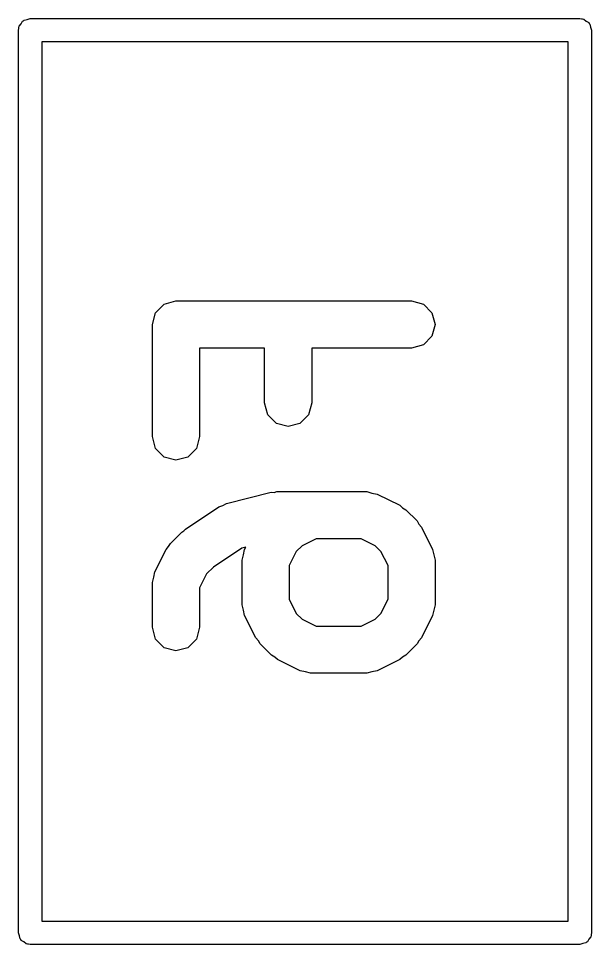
# Model space of a CAD drawing. Extents: x 0.61 to 3.98, y 0.1 to 2.55.
# Drawn here: x 3.1021 to 3.2479, y 1.352 to 1.5879 of the extents above; entities that cross this region are included whole.
import ezdxf

# ---------------------------------------------------------------- set-up
doc = ezdxf.new("R2010")
doc.units = 0
doc.header["$MEASUREMENT"] = 0
doc.layers.add('BLACK', color=7, linetype='CONTINUOUS')

msp = doc.modelspace()

# ---------------------------------------------------------------- linework, layer by layer
at = {"layer": 'BLACK', "linetype": 'CONTINUOUS'}
for p, q in [((3.10352, 1.58756), (3.10428, 1.58769)), ((3.10428, 1.58769), (3.105, 1.58795)), ((3.105, 1.58795), (3.245, 1.58795)), ((3.245, 1.58795), (3.24538, 1.58789)), ((3.24538, 1.58789), (3.24551, 1.58791)), ((3.24551, 1.58791), (3.24563, 1.58784)), ((3.24563, 1.58784), (3.24601, 1.58777)), ((3.24601, 1.58777), (3.2466, 1.58728)), ((3.10205, 1.585), (3.10211, 1.58538)), ((3.10209, 1.58551), (3.10216, 1.58563)), ((3.10211, 1.58538), (3.10209, 1.58551)), ((3.10216, 1.58563), (3.10223, 1.58601)), ((3.10223, 1.58601), (3.10272, 1.5866)), ((3.10272, 1.5866), (3.1031, 1.58726)), ((3.1031, 1.58726), (3.10335, 1.58735)), ((3.10335, 1.58735), (3.10352, 1.58756)), ((3.2466, 1.58728), (3.24726, 1.5869)), ((3.24726, 1.5869), (3.24735, 1.58665)), ((3.24735, 1.58665), (3.24756, 1.58648)), ((3.24756, 1.58648), (3.24769, 1.58572)), ((3.24769, 1.58572), (3.24795, 1.585)), ((3.10205, 1.355), (3.10205, 1.585)), ((3.24795, 1.585), (3.24795, 1.355)), ((3.10795, 1.58205), (3.10795, 1.35795)), ((3.24205, 1.58205), (3.10795, 1.58205)), ((3.24205, 1.35795), (3.24205, 1.58205)), ((3.13695, 1.513), (3.13914, 1.5152)), ((3.13914, 1.5152), (3.14214, 1.516)), ((3.14214, 1.516), (3.20214, 1.516)), ((3.20214, 1.516), (3.20514, 1.5152)), ((3.20514, 1.5152), (3.20734, 1.513)), ((3.13614, 1.51), (3.13695, 1.513)), ((3.20734, 1.513), (3.20814, 1.51)), ((3.13614, 1.48143), (3.13614, 1.51)), ((3.20814, 1.51), (3.20734, 1.507)), ((3.20734, 1.507), (3.20514, 1.5048)), ((3.16471, 1.504), (3.14814, 1.504)), ((3.14814, 1.504), (3.14814, 1.48143)), ((3.16471, 1.49), (3.16471, 1.504)), ((3.20214, 1.504), (3.17671, 1.504)), ((3.17671, 1.504), (3.17671, 1.49)), ((3.20514, 1.5048), (3.20214, 1.504)), ((3.16552, 1.487), (3.16471, 1.49)), ((3.17671, 1.49), (3.17591, 1.487)), ((3.16771, 1.4848), (3.16552, 1.487)), ((3.17591, 1.487), (3.17371, 1.4848)), ((3.17071, 1.484), (3.16771, 1.4848)), ((3.17371, 1.4848), (3.17071, 1.484)), ((3.13695, 1.47843), (3.13614, 1.48143)), ((3.14814, 1.48143), (3.14734, 1.47843)), ((3.13914, 1.47623), (3.13695, 1.47843)), ((3.14734, 1.47843), (3.14514, 1.47623)), ((3.14214, 1.47543), (3.13914, 1.47623)), ((3.14514, 1.47623), (3.14214, 1.47543)), ((3.16714, 1.46724), (3.16786, 1.46743)), ((3.16786, 1.46743), (3.19071, 1.46743)), ((3.19071, 1.46743), (3.19205, 1.46707)), ((3.15497, 1.46439), (3.1664, 1.46725)), ((3.1664, 1.46725), (3.16714, 1.46724)), ((3.19205, 1.46707), (3.1934, 1.4668)), ((3.1934, 1.4668), (3.19911, 1.46394)), ((3.14453, 1.45785), (3.1531, 1.46356)), ((3.1531, 1.46356), (3.15407, 1.46389)), ((3.15407, 1.46389), (3.15497, 1.46439)), ((3.19911, 1.46394), (3.19983, 1.4633)), ((3.19983, 1.4633), (3.20067, 1.46281)), ((3.20067, 1.46281), (3.20353, 1.45996)), ((3.20353, 1.45996), (3.20401, 1.45912)), ((3.20401, 1.45912), (3.20465, 1.4584)), ((3.20465, 1.4584), (3.20751, 1.45268)), ((3.14076, 1.45424), (3.14361, 1.4571)), ((3.14361, 1.4571), (3.14413, 1.4574)), ((3.14413, 1.4574), (3.14453, 1.45785)), ((3.13963, 1.45268), (3.14027, 1.45341)), ((3.14027, 1.45341), (3.14076, 1.45424)), ((3.15992, 1.45326), (3.15889, 1.453)), ((3.15963, 1.45268), (3.15992, 1.45326)), ((3.17427, 1.45364), (3.17279, 1.45216)), ((3.17784, 1.45543), (3.17427, 1.45364)), ((3.1893, 1.45543), (3.17784, 1.45543)), ((3.19287, 1.45364), (3.1893, 1.45543)), ((3.19435, 1.45216), (3.19287, 1.45364)), ((3.13678, 1.44697), (3.13963, 1.45268)), ((3.15889, 1.453), (3.15168, 1.44819)), ((3.159, 1.45), (3.15936, 1.45133)), ((3.15936, 1.45133), (3.15963, 1.45268)), ((3.17279, 1.45216), (3.171, 1.44858)), ((3.19614, 1.44858), (3.19435, 1.45216)), ((3.20751, 1.45268), (3.20779, 1.45133)), ((3.20779, 1.45133), (3.20814, 1.45)), ((3.159, 1.43857), (3.159, 1.45)), ((3.171, 1.44858), (3.171, 1.43999)), ((3.19614, 1.43999), (3.19614, 1.44858)), ((3.20814, 1.45), (3.20814, 1.43857)), ((3.1365, 1.44562), (3.13678, 1.44697)), ((3.14993, 1.44645), (3.14814, 1.44287)), ((3.15168, 1.44819), (3.14993, 1.44645)), ((3.13614, 1.44429), (3.1365, 1.44562)), ((3.13614, 1.43286), (3.13614, 1.44429)), ((3.14814, 1.44287), (3.14814, 1.43286)), ((3.171, 1.43999), (3.17279, 1.43641)), ((3.19435, 1.43641), (3.19614, 1.43999)), ((3.15936, 1.43724), (3.159, 1.43857)), ((3.15963, 1.43589), (3.15936, 1.43724)), ((3.20779, 1.43724), (3.20751, 1.43589)), ((3.20814, 1.43857), (3.20779, 1.43724)), ((3.16249, 1.43017), (3.15963, 1.43589)), ((3.17279, 1.43641), (3.17427, 1.43493)), ((3.17427, 1.43493), (3.17784, 1.43314)), ((3.1893, 1.43314), (3.19287, 1.43493)), ((3.19287, 1.43493), (3.19435, 1.43641)), ((3.20751, 1.43589), (3.20465, 1.43017)), ((3.13695, 1.42986), (3.13614, 1.43286)), ((3.14814, 1.43286), (3.14734, 1.42986)), ((3.17784, 1.43314), (3.1893, 1.43314)), ((3.13914, 1.42766), (3.13695, 1.42986)), ((3.14734, 1.42986), (3.14514, 1.42766)), ((3.16313, 1.42945), (3.16249, 1.43017)), ((3.20465, 1.43017), (3.20401, 1.42945)), ((3.14214, 1.42686), (3.13914, 1.42766)), ((3.14514, 1.42766), (3.14214, 1.42686)), ((3.16361, 1.42861), (3.16313, 1.42945)), ((3.16647, 1.42576), (3.16361, 1.42861)), ((3.20353, 1.42861), (3.20067, 1.42576)), ((3.20401, 1.42945), (3.20353, 1.42861)), ((3.16731, 1.42527), (3.16647, 1.42576)), ((3.16803, 1.42463), (3.16731, 1.42527)), ((3.19983, 1.42527), (3.19911, 1.42463)), ((3.20067, 1.42576), (3.19983, 1.42527)), ((3.17375, 1.42178), (3.16803, 1.42463)), ((3.19911, 1.42463), (3.1934, 1.42178)), ((3.1751, 1.4215), (3.17375, 1.42178)), ((3.17643, 1.42114), (3.1751, 1.4215)), ((3.19071, 1.42114), (3.17643, 1.42114)), ((3.19205, 1.4215), (3.19071, 1.42114)), ((3.1934, 1.42178), (3.19205, 1.4215)), ((3.10795, 1.35795), (3.24205, 1.35795)), ((3.10231, 1.35428), (3.10205, 1.355)), ((3.10244, 1.35352), (3.10231, 1.35428)), ((3.24784, 1.35437), (3.24777, 1.35399)), ((3.24791, 1.35449), (3.24784, 1.35437)), ((3.24795, 1.355), (3.24789, 1.35462)), ((3.24789, 1.35462), (3.24791, 1.35449)), ((3.10265, 1.35335), (3.10244, 1.35352)), ((3.10274, 1.3531), (3.10265, 1.35335)), ((3.1034, 1.35272), (3.10274, 1.3531)), ((3.10399, 1.35223), (3.1034, 1.35272)), ((3.10437, 1.35216), (3.10399, 1.35223)), ((3.10449, 1.35209), (3.10437, 1.35216)), ((3.10462, 1.35211), (3.10449, 1.35209)), ((3.105, 1.35205), (3.10462, 1.35211)), ((3.245, 1.35205), (3.105, 1.35205)), ((3.24572, 1.35231), (3.245, 1.35205)), ((3.24648, 1.35244), (3.24572, 1.35231)), ((3.24665, 1.35265), (3.24648, 1.35244)), ((3.2469, 1.35274), (3.24665, 1.35265)), ((3.24728, 1.3534), (3.2469, 1.35274)), ((3.24777, 1.35399), (3.24728, 1.3534))]:
    msp.add_line(p, q, dxfattribs=at)

doc.saveas('drawing.dxf')
